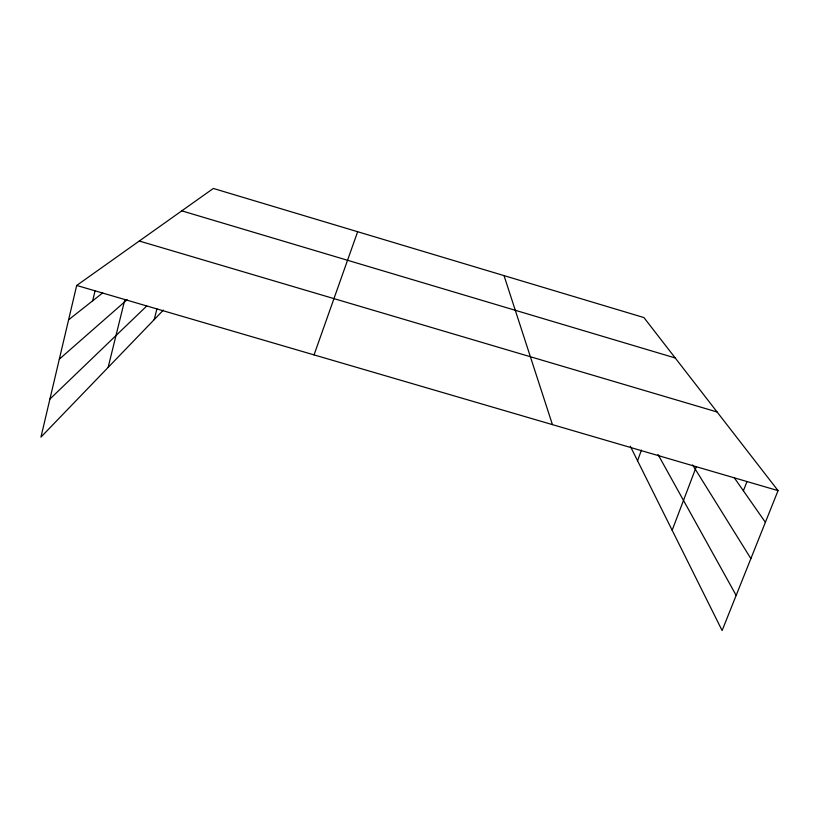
<?xml version="1.0" encoding="UTF-8"?>
<svg xmlns="http://www.w3.org/2000/svg" width="819" height="819" viewBox="0 0 819 819"><rect width="100%" height="100%" fill="white"/><g stroke="black" fill="none" stroke-linecap="round" stroke-linejoin="round"><path stroke-width="1.23" d="M630.313 446.222L722.112 630.548L778.05 490.632L643.918 317.567L213.339 188.452L76.689 285.452L40.95 437.111L163.37 310.114M92.67 300.798L95.045 290.899M108.128 367.424L124.785 299.856M154.187 319.645L156.92 308.886M314.046 354.893L357.647 231.726M637.551 460.749L641.441 450.122M672.164 530.251L696.222 466.922M743.386 490.786L746.979 481.623M49.918 399.048L146.755 305.989M59.316 359.172L127.068 299.754M68.591 319.809L102.692 292.885M76.689 285.452L778.05 490.632M139.281 241.021L717.086 411.977M181.787 210.852L675.235 357.975M734.08 477.467L765.386 522.297M692.639 464.957L750.88 558.599M658.015 454.473L736.168 595.403M504.023 275.614L552.436 424.631"/></g></svg>
